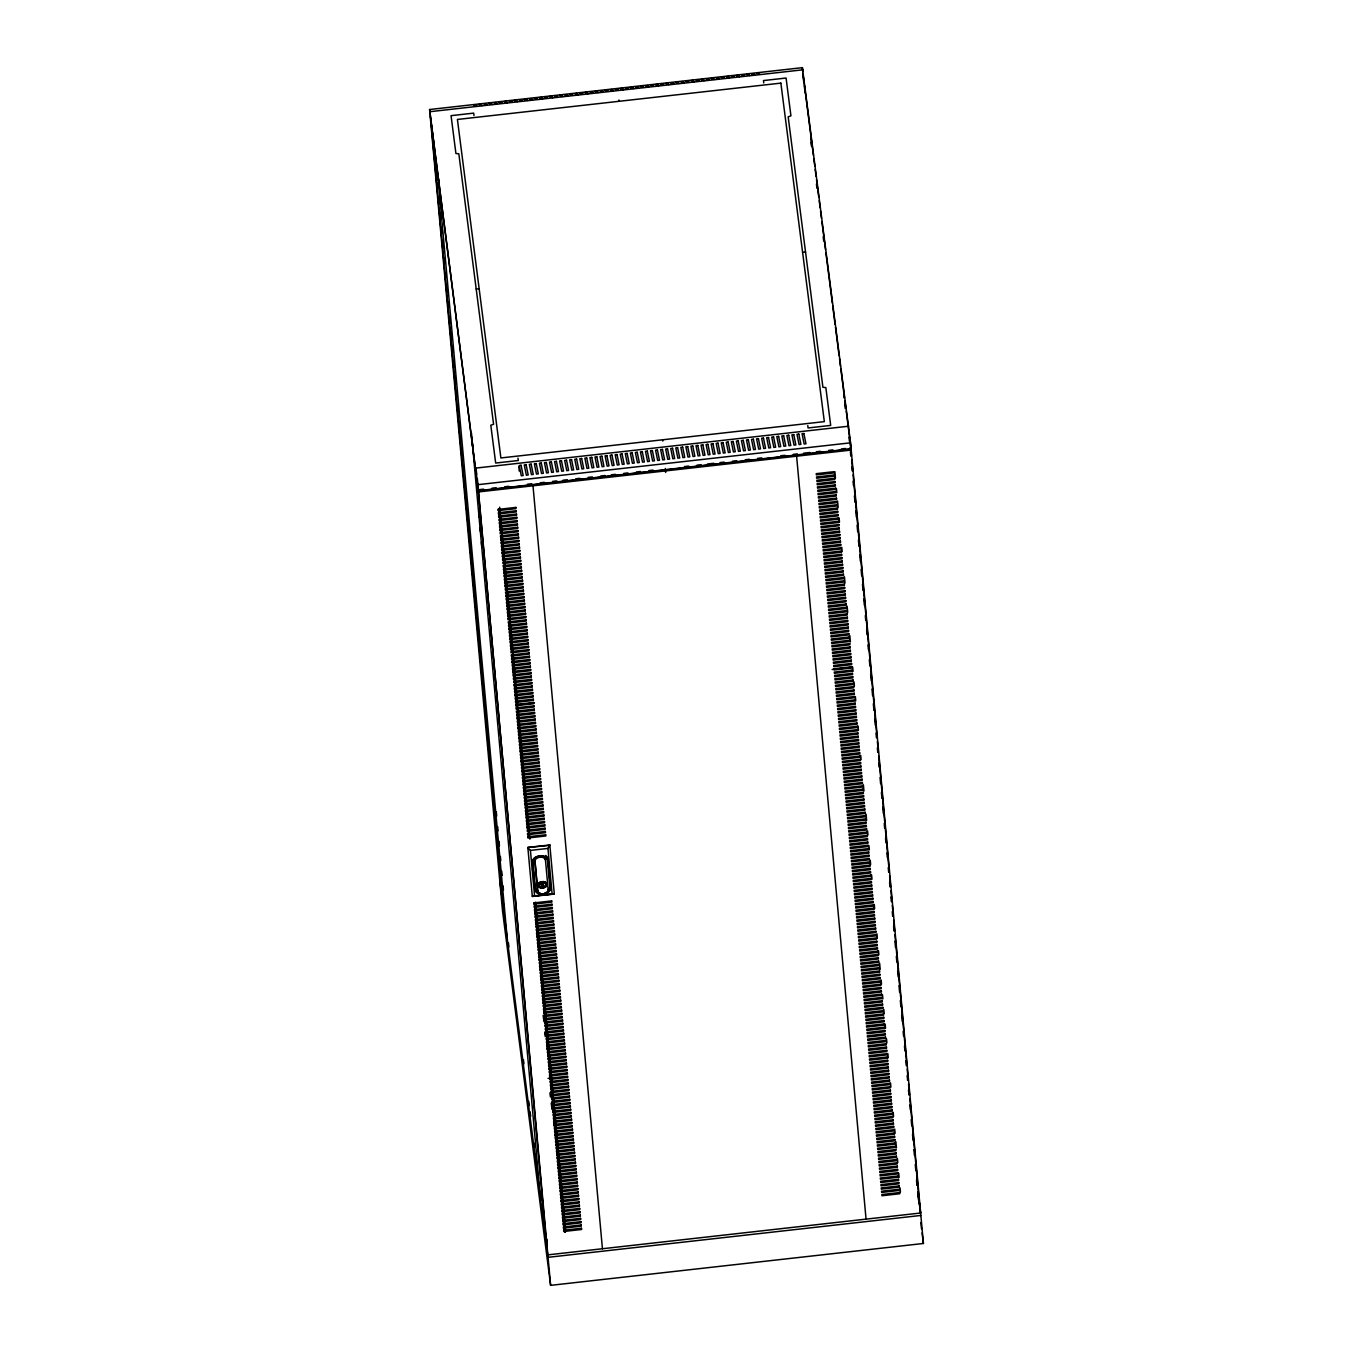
<?xml version="1.0" encoding="UTF-8"?>
<svg xmlns="http://www.w3.org/2000/svg" width="1353" height="1353" viewBox="0 0 1353 1353"><rect width="100%" height="100%" fill="white"/><g stroke="black" fill="none" stroke-linecap="round" stroke-linejoin="round"><path stroke-width="1.5" d="M552.125 894.198L554.256 893.673L532.27 896.143L552.125 894.198L547.965 848.416L549.825 844.982L527.839 847.452L532.321 896.498L554.307 894.029L549.825 844.982M429.577 109.525L802.38 67.65L850.547 442.82L851.088 448.824L478.302 490.699L429.577 109.525L478.404 491.934L547.847 1254.874L920.649 1212.998L851.206 450.059L846.251 411.109M430.136 111.673L802.921 69.798M476.205 289.035L479.148 288.713M802.6 252.368L805.542 252.047M471.47 433.129L540.287 1195.967M475.884 468.087L848.686 426.212M546.68 1239.06L546.713 1246.113L477.372 478.911M849.447 441.315L848.923 437.171M477.288 483.173L478.286 487.3M477.744 484.695L850.547 442.82M479.436 489.617L483.63 489.143M491.985 488.196L496.179 487.723M504.534 486.792L508.728 486.319M527.552 484.205L531.729 483.731M540.101 482.801L544.295 482.328M552.65 481.38L556.844 480.907M563.119 480.214L567.296 479.74M575.668 478.793L579.845 478.336M588.217 477.389L592.394 476.916M600.766 475.985L604.96 475.512M611.235 474.802L615.412 474.328M623.784 473.398L627.961 472.924M636.333 471.977L640.51 471.52M648.882 470.573L653.076 470.1M684.449 466.582L688.626 466.108M696.998 465.161L701.175 464.705M707.45 463.994L713.741 463.284M720.016 462.591L724.193 462.117M732.565 461.17L736.742 460.696M745.114 459.766L749.291 459.293M757.663 458.363L761.84 457.889M780.681 455.775L784.858 455.301M793.23 454.354L797.407 453.898M803.682 453.187L809.957 452.477M816.231 451.767L820.425 451.31M828.797 450.363L832.974 449.889M841.346 448.959L845.524 448.486M479.554 490.835L849.819 449.23L849.701 448.012M478.404 491.934L851.206 450.059M534.114 702.968L517.658 704.812L499.68 507.206M832.129 669.481L852.678 667.181L853.066 671.376M527.839 847.452L549.876 845.321M527.89 847.79L530.427 850.394L547.965 848.416M541.758 882.224L542.773 882.816L541.758 882.224L542.232 887.128L543.145 887.027L542.671 882.122M501.439 888.447L431.37 125.525L432.368 129.651M548.05 1078.392L567.651 1076.176L567.77 1077.377L549.893 1079.373L549.792 1078.172M920.869 1215.451L923.422 1243.475L550.62 1285.35L548.066 1257.326L920.869 1215.451L919.245 1202.868M528.465 831.317L527.552 823.165M499.9 519.095L500.322 524.254M505.667 584.124L505.413 582.399L505.481 583.633M508.322 606.702L507.899 601.561M527.67 823.47L528.533 831.469M562.239 1203.68L562.442 1205.083L562.324 1203.274M802.921 73.654L813.424 155.392M813.829 158.944L814.777 165.878M815.166 169.396L816.113 176.364M816.519 179.848L818.802 197.318M819.208 200.768L820.155 207.804M820.544 211.22L821.491 218.273M821.88 221.689L825.533 249.713M825.922 253.062L832.366 303.258M832.653 305.626L835.072 324.432M835.494 327.257L839.097 355.788M839.52 358.697L840.433 366.24M840.873 369.183L844.509 397.968M844.915 400.623L845.828 408.268M811.056 142.268L811.597 146.462M816.434 184.109L816.975 188.287M823.182 236.724L823.706 240.919M916.522 1180.881L917.097 1185.414L916.607 1179.089M917.909 1191.689L920.649 1212.998M917.909 1192.382L918.721 1198.673M920.733 1222.52L921.528 1228.795M922.07 1232.989L923.422 1243.475M763.769 82.956L763.464 80.571L786.076 78.034L790.93 115.851L788.173 116.815L822.912 387.279L825.837 387.601L830.691 425.417L808.079 427.954L807.775 425.586M618.981 100.021L619.15 101.289M662.598 439.793L662.767 441.061M473.973 115.512L473.668 113.128L451.056 115.665L455.91 153.481L458.836 153.802L493.574 424.284L490.801 425.231L495.672 463.047L518.284 460.51L517.962 458.126M547.677 857.345L550.57 888.245A7.814 5.108 -7.3 0 1 543.263 894.198A7.814 5.108 -7.3 0 1 535.044 889.986L534.773 887.906A7.814 5.108 -7.3 0 0 536.042 890.342M536.481 890.122A7.272 4.769 -7.3 0 1 535.298 887.856L535.568 889.919A7.272 4.769 -7.3 0 0 543.229 893.859A7.272 4.769 -7.3 0 0 550.028 888.295L547.153 857.447A7.34 4.803 -7.3 0 0 545.716 855.451M550.57 888.245L550.299 886.164A7.814 5.108 -7.3 0 1 548.354 890.02M550.028 888.295L549.775 886.232A7.272 4.769 -7.3 0 1 549.014 888.701M545.36 859.003L545.445 859.696A5.311 3.484 -7.3 0 0 539.932 857.227A5.311 3.484 -7.3 0 0 534.959 860.863L537.733 891.289A5.277 3.45 -7.3 0 0 543.28 894.147A5.277 3.45 -7.3 0 0 548.219 890.122L545.36 859.003A5.311 3.484 -7.3 0 0 539.847 856.55A5.311 3.484 -7.3 0 0 534.875 860.17L537.733 891.289M548.219 890.122L548.134 889.428A5.277 3.45 -7.3 0 1 547.576 891.221M543.145 887.027L542.232 887.128M513.142 669.532L514.461 679.899M515.003 684.06L517.404 702.731M476.019 468.459L476.831 474.802M543.145 1015.359L543.957 1021.633M545.293 1032.068L545.834 1036.246M546.9 1044.617L547.711 1050.875M549.047 1061.327L549.859 1067.585M544.684 1032.305L545.225 1036.499M549.893 1092.852L550.434 1096.979M551.229 1103.185L552.024 1109.375M553.614 1121.772L554.138 1125.899M555.204 1134.169L555.998 1140.359M558.349 1163.698L559.144 1169.888M501.692 890.494L503.57 905.14M508.407 942.787L508.931 946.965M523.408 1059.585L523.949 1063.762M528.769 1101.393L529.311 1105.57M530.122 1111.845L530.68 1116.377M534.147 1143.184L534.672 1147.361M535.517 1154.024L536.059 1158.202M540.896 1195.849L541.437 1200.026M546.46 1239.179L547.339 1246.045M548.066 1257.326L499.68 879.704L430.237 116.764M550.62 1285.35L502.437 910.18L499.9 882.156M500.475 525.505L500.881 528.313L500.711 526.114M507.747 600.309L507.358 597.485L507.51 599.7M506.276 590.754L505.582 584.614M527.958 822.37L527.602 819.901L527.755 821.846M526.165 810.058L526.503 812.527L526.266 809.568M554.984 1121.18L555.356 1123.886L555.085 1120.639M560.041 1179.173L559.719 1176.822L559.854 1178.666M564.573 1226.833L565.08 1232.363M563.423 1219.442L563.744 1221.674L563.609 1219.932M505.819 585.223L506.377 590.263M553.208 1107.194L553.698 1110.931L553.445 1107.819M528.076 823.47L528.6 828.645L527.856 822.878M526.131 808.434L525.539 803.716L526.029 808.959M553.309 1106.636L552.667 1101.697L552.734 1102.813M554.848 1119.98L554.29 1114.229L554.696 1118.728M560.159 1180.222L560.649 1185.211L560.294 1181.321M562.002 1201.768L561.546 1196.864L562.222 1202.31M563.406 1217.971L562.848 1213.709L563.305 1218.461M500.187 522.934L499.764 518.74M500.441 523.645L500.593 524.93M508.051 602.863L508.457 607.057M507.646 600.884L507.781 602.17M553.073 1105.993L552.819 1103.727M564.928 1229.894L565.148 1231.94M564.708 1229.302L564.421 1226.427M850.276 443.395L851.426 455.995M851.781 460.138L852.762 470.709M853.117 474.835L877.048 737.639M877.387 741.545L878.385 752.353M878.74 756.242L889.293 872.161M889.631 875.949L890.629 886.858M890.967 890.646L891.965 901.572M892.303 905.343L893.318 916.285M893.64 920.04L894.654 930.999M894.976 934.754L906.899 1065.521M907.203 1069.141L908.235 1080.235M908.54 1083.854L909.571 1094.949M909.876 1098.551L919.516 1204.238M850.394 451.817L850.8 456.062M851.73 466.514L852.136 470.776M853.066 481.211L853.472 485.49M854.419 495.908L855.011 502.301M855.756 510.605L856.348 517.015M857.092 525.302L857.684 531.729M858.428 540.016L859.02 546.443M859.764 554.713L860.356 561.157M861.1 569.41L861.709 575.871M862.47 584.276L863.045 590.584M863.806 598.99L864.381 605.298M865.311 615.615L865.717 620.012M866.647 630.312L867.053 634.726M867.983 645.009L868.389 649.44M869.319 659.706L869.894 666.014M870.655 674.42L871.231 680.711M871.992 689.117L872.6 695.679M873.328 703.814L873.937 710.393M874.664 718.511L875.29 725.09M876 733.208L876.423 737.706M877.353 747.921L877.776 752.42M878.689 762.618L879.112 767.134M880.059 777.637L880.6 783.607M881.412 792.351L881.936 798.321M882.748 807.064L883.323 813.373M884.219 823.52L884.659 828.087M885.555 838.217L885.995 842.801M886.908 852.914L887.331 857.514M888.245 867.611L888.667 872.228M889.581 882.308L890.003 886.942M890.917 897.022L891.356 901.639M892.253 911.719L892.692 916.353M893.589 926.416L894.029 931.067M894.925 941.113L895.5 947.421M896.329 956.3L896.836 962.118M897.665 971.014L898.172 976.815M899.001 985.711L899.576 992.02M900.337 1000.425L900.912 1006.733M901.673 1015.139L902.248 1021.447M903.144 1031.409L903.584 1036.161M904.48 1046.123L904.937 1050.875M905.817 1060.82L906.273 1065.589M907.153 1075.517L907.609 1080.303M908.506 1090.214L908.945 1095.017M909.842 1104.911L910.281 1109.731M911.178 1119.624L911.753 1125.916M912.514 1134.321L913.089 1140.613M913.918 1149.661L914.425 1155.327M915.254 1164.375L915.829 1170.683M917.943 1193.803L918.518 1200.094M843.646 391.321L844.289 398.086M844.864 404.378L845.236 408.589M811.039 138.463L811.732 146.395M804.359 85.746L805.001 92.731M802.38 67.65L802.752 71.658M803.039 74.889L803.614 81.18M834.886 471.673L835.461 477.981M836.425 488.484L836.814 492.695M837.575 501.1L838.15 507.409M839.097 517.911L839.486 522.123M841.786 547.339L842.158 551.55M844.458 576.784L845.033 583.092M847.13 606.212L847.705 612.52M849.819 635.639L850.394 641.948M854.031 681.878L854.403 686.072M855.367 696.575L855.739 700.769M858.039 725.969L858.411 730.163M860.711 755.363L861.1 759.557M863.383 784.757L863.958 791.048M866.055 814.151L866.63 820.442M867.594 830.945L867.966 835.139M868.93 845.642L869.303 849.836M870.267 860.339L870.655 864.533M871.603 875.036L871.992 879.23M874.275 904.43L874.664 908.624M876.947 933.824L877.336 938.018M878.486 950.618L878.858 954.812M879.636 963.218L880.194 969.509M881.158 980.012L881.53 984.206M882.494 994.709L882.883 998.903M883.83 1009.406L884.219 1013.6M885.166 1024.103L885.555 1028.297M886.503 1038.8L886.891 1042.994M887.839 1053.497L888.228 1057.691M890.511 1082.89L890.9 1087.085M893.2 1112.284L893.572 1116.479M894.722 1129.079L895.111 1133.273M895.872 1141.678L896.447 1147.97M897.394 1158.472L897.783 1162.667M898.73 1173.169L899.119 1177.364M900.066 1187.866L900.455 1192.061M796.613 456.181L866.055 1219.138M665.287 468.476L665.659 472.468M532.997 485.795L602.44 1248.751M518.842 466.819L519.231 471.03M535.568 889.919L532.947 861.151A7.34 4.803 -7.3 0 1 539.796 856.128A7.34 4.803 -7.3 0 1 547.424 859.527M535.044 889.986L532.422 861.168A7.864 5.141 -7.3 0 1 539.762 855.772A7.864 5.141 -7.3 0 1 547.948 859.426M517.861 706.909L529.886 839.181M532.575 868.575L532.947 872.77M535.619 902.163L565.622 1231.805M530.427 850.394L534.587 896.176M498.496 508.762L499.257 517.117M499.646 521.294L500.593 531.729M500.982 535.906L503.248 560.954M503.637 565.131L505.921 590.196M506.293 594.356L508.576 619.42M508.948 623.598L511.417 650.742M511.806 654.903L514.089 680.018M514.478 684.212L516.761 709.412M517.15 713.606L527.653 829.068M528.042 833.279L528.414 837.473M534.334 902.552L552.295 1099.888M552.684 1104.099L564.15 1230.046M472.045 439.421L472.687 446.186M478.742 512.922L479.114 517.117M480.078 527.619L480.45 531.83M481.414 542.316L481.803 546.527M439.048 182.367L437.797 175.67L507.223 938.441M496.314 811.901L496.703 816.096M497.65 826.598L498.039 830.81M498.986 841.312L499.443 845.98M500.39 856.466L500.779 860.677M501.726 871.18L502.115 875.374M503.062 885.877L503.451 890.071M432.757 133.862L433.704 144.365M434.465 152.771L435.04 159.079M435.818 167.484L436.376 173.793M437.222 182.841L437.729 188.507M438.558 197.538L439.133 203.846M439.894 212.235L440.469 218.543M441.23 226.932L441.805 233.24M442.702 243.151L443.141 247.937M444.038 257.865L444.477 262.634M445.374 272.579L445.814 277.348M446.71 287.293L447.166 292.045M448.046 302.007L448.503 306.742M449.399 316.72L449.957 323.029M450.735 331.434L451.31 337.743M452.071 346.148L452.646 352.44M453.458 361.336L453.982 367.153M454.811 376.049L455.369 382.341M456.147 390.746L456.722 397.038M457.618 407.101L458.058 411.735M458.955 421.798L459.394 426.449M460.291 436.512L460.73 441.146M461.627 451.226L462.066 455.843M462.98 465.939L463.402 470.54M464.316 480.653L464.739 485.237M465.652 495.367L466.075 499.95M466.988 510.081L467.411 514.647M468.324 524.795L468.899 531.103M469.66 539.509L470.235 545.817M471.047 554.544L471.571 560.531M472.383 569.241L472.958 575.549M473.871 585.748L474.294 590.246M475.207 600.461L475.63 604.943M476.56 615.175L476.966 619.64M477.897 629.889L478.319 634.337M479.233 644.586L479.655 649.051M480.383 657.203L480.991 663.748M481.753 672.153L482.328 678.445M483.241 688.728L483.664 693.142M484.594 703.442L485 707.839M485.93 718.155L486.505 724.464M487.266 732.869L487.841 739.178M488.602 747.583L489.211 754.044M489.938 762.297L490.547 768.741M491.274 777.011L491.883 783.455M492.627 791.725L493.219 798.152M493.963 806.439L494.555 812.849M495.299 821.153L495.891 827.546M496.636 835.85L497.227 842.242M498.175 852.678L498.564 856.956M499.511 867.391L499.9 871.653M500.847 882.088L501.253 886.35M546.815 892.033A5.277 3.45 -7.3 0 1 544.549 893.183M540.54 893.284A5.277 3.45 -7.3 0 1 537.648 890.595M541.031 884.169C543.365 887.619 544.735 881.057 541.031 884.169M475.681 104.874L473.854 105.094L476.966 106.126L475.681 104.874M480.738 104.316L478.894 104.519L482.006 105.551L480.738 104.316M485.795 103.741L483.951 103.944L487.063 104.976L485.795 103.741M490.835 103.183L489.008 103.386L492.103 104.418L490.835 103.183M495.891 102.608L494.048 102.811L497.16 103.843L495.891 102.608M500.931 102.05L499.105 102.253L502.217 103.285L500.931 102.05M505.988 101.475L504.145 101.678L507.257 102.71L505.988 101.475M511.045 100.917L509.202 101.12L512.313 102.151L511.045 100.917M516.085 100.342L514.258 100.545L517.353 101.576L516.085 100.342M521.142 99.767L519.298 99.987L522.41 101.018L521.142 99.767M526.182 99.209L524.355 99.412L527.467 100.443L526.182 99.209M531.239 98.634L529.395 98.854L532.507 99.885L531.239 98.634M536.295 98.076L534.452 98.279L537.564 99.31L536.295 98.076M541.335 97.501L539.509 97.704L542.621 98.735L541.335 97.501M546.392 96.942L544.549 97.145L547.661 98.177L546.392 96.942M551.432 96.367L549.606 96.57L552.717 97.602L551.432 96.367M556.489 95.809L554.645 96.012L557.757 97.044L556.489 95.809M561.546 95.234L559.702 95.437L562.814 96.469L561.546 95.234M566.586 94.676L564.759 94.879L567.871 95.911L566.586 94.676M571.642 94.101L569.799 94.304L572.911 95.336L571.642 94.101M576.682 93.526L574.856 93.746L577.968 94.778L576.682 93.526M581.739 92.968L579.913 93.171L583.008 94.203L581.739 92.968M586.796 92.393L584.953 92.613L588.065 93.645L586.796 92.393M591.836 91.835L590.009 92.038L593.121 93.069L591.836 91.835M596.893 91.26L595.049 91.463L598.161 92.494L596.893 91.26M601.95 90.702L600.106 90.905L603.218 91.936L601.95 90.702M606.99 90.127L605.163 90.33L608.258 91.361L606.99 90.127M612.046 89.569L610.203 89.772L613.315 90.803L612.046 89.569M617.086 88.994L615.26 89.197L618.372 90.228L617.086 88.994M622.143 88.435L620.3 88.638L623.412 89.67L622.143 88.435M627.2 87.86L625.357 88.063L628.469 89.095L627.2 87.86M632.24 87.285L630.413 87.505L633.508 88.537L632.24 87.285M637.297 86.727L635.453 86.93L638.565 87.962L637.297 86.727M642.337 86.152L640.51 86.372L643.622 87.404L642.337 86.152M647.394 85.594L645.55 85.797L648.662 86.829L647.394 85.594M652.45 85.019L650.607 85.222L653.719 86.254L652.45 85.019M657.49 84.461L655.664 84.664L658.776 85.696L657.49 84.461M662.547 83.886L660.704 84.089L663.816 85.121L662.547 83.886M667.587 83.328L665.761 83.531L668.872 84.562L667.587 83.328M672.644 82.753L670.8 82.956L673.912 83.987L672.644 82.753M677.701 82.195L675.857 82.398L678.969 83.429L677.701 82.195M682.741 81.62L680.914 81.823L684.026 82.854L682.741 81.62M687.798 81.045L685.954 81.265L689.066 82.296L687.798 81.045M692.854 80.487L691.011 80.69L694.123 81.721L692.854 80.487M697.894 79.912L696.068 80.131L699.163 81.163L697.894 79.912M702.951 79.353L701.108 79.556L704.22 80.588L702.951 79.353M707.991 78.778L706.165 78.981L709.276 80.013L707.991 78.778M713.048 78.22L711.204 78.423L714.316 79.455L713.048 78.22M718.105 77.645L716.261 77.848L719.373 78.88L718.105 77.645M723.145 77.087L721.318 77.29L724.413 78.322L723.145 77.087M728.202 76.512L726.358 76.715L729.47 77.747L728.202 76.512M733.241 75.954L731.415 76.157L734.527 77.189L733.241 75.954M738.298 75.379L736.455 75.582L739.567 76.614L738.298 75.379M743.355 74.804L741.512 75.024L744.624 76.056L743.355 74.804M748.395 74.246L746.568 74.449L749.68 75.48L748.395 74.246M753.452 73.671L751.608 73.891L754.72 74.922L753.452 73.671M758.492 73.113L756.665 73.316L759.777 74.347L758.492 73.113M780.867 83.125L457.415 119.453L500.881 457.957L824.332 421.629L780.867 83.125M521.057 465.28L519.214 465.5L521.311 475.766L523.154 475.563L521.057 465.28M526.114 464.722L524.271 464.925L526.368 475.207L528.211 475.004L526.114 464.722M531.154 464.147L529.327 464.367L531.425 474.632L533.251 474.429L531.154 464.147M536.211 463.589L534.367 463.791L536.464 474.074L538.308 473.854L536.211 463.589M541.251 463.014L539.424 463.216L541.521 473.499L543.348 473.296L541.251 463.014M546.308 462.455L544.464 462.658L546.561 472.941L548.405 472.721L546.308 462.455M551.364 461.88L549.521 462.083L551.618 472.366L553.462 472.163L551.364 461.88M556.404 461.322L554.578 461.525L556.675 471.791L558.501 471.588L556.404 461.322M561.461 460.747L559.618 460.95L561.715 471.233L563.558 471.03L561.461 460.747M566.518 460.189L564.675 460.392L566.772 470.658L568.598 470.455L566.518 460.189M571.558 459.614L569.731 459.817L571.812 470.1L573.655 469.897L571.558 459.614M576.615 459.039L574.771 459.259L576.868 469.525L578.712 469.322L576.615 459.039M581.655 458.481L579.828 458.684L581.925 468.967L583.752 468.764L581.655 458.481M586.712 457.906L584.868 458.126L586.965 468.392L588.809 468.189L586.712 457.906M591.768 457.348L589.925 457.551L592.022 467.834L593.849 467.614L591.768 457.348M596.808 456.773L594.982 456.976L597.079 467.259L598.905 467.056L596.808 456.773M601.865 456.215L600.022 456.418L602.119 466.7L603.962 466.481L601.865 456.215M606.905 455.64L605.079 455.843L607.176 466.125L609.002 465.922L606.905 455.64M611.962 455.082L610.118 455.284L612.216 465.55L614.059 465.347L611.962 455.082M617.019 454.507L615.175 454.709L617.272 464.992L619.116 464.789L617.019 454.507M622.059 453.948L620.232 454.151L622.329 464.417L624.156 464.214L622.059 453.948M627.115 453.373L625.272 453.576L627.369 463.859L629.213 463.656L627.115 453.373M632.155 452.798L630.329 453.018L632.426 463.284L634.253 463.081L632.155 452.798M637.212 452.24L635.369 452.443L637.466 462.726L639.309 462.523L637.212 452.24M642.269 451.665L640.426 451.885L642.523 462.151L644.366 461.948L642.269 451.665M647.309 451.107L645.482 451.31L647.58 461.593L649.406 461.373L647.309 451.107M652.366 450.532L650.522 450.735L652.62 461.018L654.463 460.815L652.366 450.532M657.406 449.974L655.579 450.177L657.676 460.46L659.503 460.24L657.406 449.974M662.463 449.399L660.636 449.602L662.716 459.885L664.56 459.682L662.463 449.399M667.519 448.841L665.676 449.044L667.773 459.31L669.617 459.107L667.519 448.841M672.559 448.266L670.733 448.469L672.83 458.752L674.657 458.549L672.559 448.266M677.616 447.708L675.773 447.911L677.87 458.177L679.713 457.974L677.616 447.708M682.673 447.133L680.83 447.336L682.927 457.618L684.753 457.415L682.673 447.133M687.713 446.558L685.886 446.778L687.967 457.043L689.81 456.84L687.713 446.558M692.77 446L690.926 446.202L693.024 456.485L694.867 456.282L692.77 446M697.81 445.425L695.983 445.644L698.08 455.91L699.907 455.707L697.81 445.425M702.867 444.866L701.023 445.069L703.12 455.352L704.964 455.132L702.867 444.866M707.923 444.291L706.08 444.494L708.177 454.777L710.021 454.574L707.923 444.291M712.963 443.733L711.137 443.936L713.234 454.219L715.06 453.999L712.963 443.733M718.02 443.158L716.177 443.361L718.274 453.644L720.117 453.441L718.02 443.158M723.06 442.6L721.234 442.803L723.331 453.069L725.157 452.866L723.06 442.6M728.117 442.025L726.273 442.228L728.371 452.511L730.214 452.308L728.117 442.025M733.174 441.467L731.33 441.67L733.427 451.936L735.271 451.733L733.174 441.467M738.214 440.892L736.387 441.095L738.484 451.378L740.311 451.175L738.214 440.892M743.271 440.317L741.427 440.537L743.524 450.803L745.368 450.6L743.271 440.317M748.31 439.759L746.484 439.962L748.581 450.245L750.408 450.042L748.31 439.759M753.367 439.184L751.524 439.404L753.621 449.67L755.464 449.467L753.367 439.184M758.424 438.626L756.581 438.829L758.678 449.111L760.521 448.892L758.424 438.626M763.464 438.051L761.638 438.254L763.735 448.536L765.561 448.333L763.464 438.051M768.521 437.493L766.677 437.695L768.775 447.978L770.618 447.758L768.521 437.493M773.578 436.918L771.734 437.12L773.831 447.403L775.658 447.2L773.578 436.918M778.618 436.359L776.791 436.562L778.871 446.828L780.715 446.625L778.618 436.359M783.675 435.784L781.831 435.987L783.928 446.27L785.772 446.067L783.675 435.784M788.714 435.226L786.888 435.429L788.985 445.695L790.812 445.492L788.714 435.226M793.771 434.651L791.928 434.854L794.025 445.137L795.868 444.934L793.771 434.651M798.828 434.076L796.985 434.296L799.082 444.562L800.908 444.359L798.828 434.076M803.868 433.518L802.041 433.721L804.139 444.004L805.965 443.801L803.868 433.518M515.899 507.409L498.022 509.421L498.141 510.622L516 508.627L515.899 507.409M834.108 471.673L816.231 473.668L816.349 474.886L834.209 472.874L834.108 471.673M516.186 510.724L498.327 512.736L498.445 513.937L516.305 511.924L516.186 510.724M834.412 474.971L816.535 476.983L816.654 478.184L834.513 476.171L834.412 474.971M516.491 514.022L498.631 516.034L498.733 517.235L516.609 515.239L516.491 514.022M834.7 478.286L816.84 480.281L816.958 481.499L834.818 479.486L834.7 478.286M516.795 517.336L498.936 519.349L499.037 520.55L516.897 518.537L516.795 517.336M835.004 481.583L817.144 483.596L817.246 484.797L835.122 482.784L835.004 481.583M517.1 520.634L499.24 522.647L499.342 523.848L517.201 521.852L517.1 520.634M835.308 484.898L817.449 486.911L817.55 488.112L835.41 486.099L835.308 484.898M517.404 523.949L499.528 525.962L499.646 527.163L517.506 525.15L517.404 523.949M835.613 488.196L817.736 490.209L817.855 491.41L835.714 489.397L835.613 488.196M517.692 527.264L499.832 529.26L499.95 530.461L517.81 528.465L517.692 527.264M835.917 491.511L818.041 493.524L818.159 494.724L836.019 492.712L835.917 491.511M517.996 530.562L500.136 532.575L500.238 533.775L518.114 531.763L517.996 530.562M836.205 494.809L818.345 496.822L818.447 498.022L836.323 496.027L836.205 494.809M518.3 533.877L500.441 535.873L500.542 537.073L518.402 535.078L518.3 533.877M836.509 498.124L818.65 500.136L818.751 501.337L836.628 499.325L836.509 498.124M518.605 537.175L500.728 539.187L500.847 540.388L518.706 538.376L518.605 537.175M836.814 501.422L818.954 503.434L819.055 504.635L836.915 502.639L836.814 501.422M518.909 540.49L501.033 542.485L501.151 543.686L519.011 541.69L518.909 540.49M837.118 504.737L819.241 506.749L819.36 507.95L837.219 505.937L837.118 504.737M519.197 543.788L501.337 545.8L501.456 547.001L519.315 544.988L519.197 543.788M837.406 508.051L819.546 510.047L819.664 511.248L837.524 509.252L837.406 508.051M519.501 547.102L501.642 549.098L501.743 550.299L519.62 548.303L519.501 547.102M837.71 511.349L819.85 513.362L819.952 514.563L837.828 512.55L837.71 511.349M519.806 550.4L501.946 552.413L502.048 553.614L519.907 551.601L519.806 550.4M838.014 514.664L820.155 516.66L820.256 517.861L838.133 515.865L838.014 514.664M520.11 553.715L502.234 555.711L502.352 556.912L520.212 554.916L520.11 553.715M838.319 517.962L820.459 519.975L820.561 521.176L838.42 519.163L838.319 517.962M520.415 557.013L502.538 559.026L502.656 560.227L520.516 558.214L520.415 557.013M838.623 521.277L820.747 523.273L820.865 524.474L838.725 522.478L838.623 521.277M520.702 560.328L502.842 562.324L502.961 563.524L520.82 561.529L520.702 560.328M838.911 524.575L821.051 526.588L821.17 527.788L839.029 525.776L838.911 524.575M521.006 563.626L503.147 565.639L503.248 566.839L521.125 564.827L521.006 563.626M839.215 527.89L821.356 529.886L821.457 531.086L839.334 529.091L839.215 527.89M521.311 566.941L503.451 568.936L503.553 570.137L521.412 568.142L521.311 566.941M839.52 531.188L821.66 533.2L821.761 534.401L839.638 532.389L839.52 531.188M521.615 570.239L503.739 572.251L503.857 573.452L521.717 571.44L521.615 570.239M839.824 534.503L821.964 536.498L822.066 537.699L839.925 535.703L839.824 534.503M521.92 573.554L504.043 575.549L504.162 576.767L522.021 574.754L521.92 573.554M840.128 537.801L822.252 539.813L822.37 541.014L840.23 539.001L840.128 537.801M522.207 576.852L504.348 578.864L504.449 580.065L522.326 578.052L522.207 576.852M840.416 541.115L822.556 543.111L822.675 544.312L840.534 542.316L840.416 541.115M522.512 580.166L504.652 582.162L504.754 583.38L522.63 581.367L522.512 580.166M840.72 544.413L822.861 546.426L822.962 547.627L840.839 545.614L840.72 544.413M522.816 583.464L504.957 585.477L505.058 586.678L522.918 584.665L522.816 583.464M841.025 547.728L823.165 549.724L823.267 550.925L841.126 548.929L841.025 547.728M523.121 586.779L505.244 588.792L505.362 589.993L523.222 587.98L523.121 586.779M841.329 551.026L823.47 553.039L823.571 554.24L841.431 552.227L841.329 551.026M523.408 590.077L505.548 592.09L505.667 593.29L523.526 591.278L523.408 590.077M841.634 554.341L823.757 556.337L823.876 557.554L841.735 555.542L841.634 554.341M523.712 593.392L505.853 595.405L505.954 596.605L523.831 594.593L523.712 593.392M841.921 557.639L824.062 559.652L824.18 560.852L842.04 558.84L841.921 557.639M524.017 596.69L506.157 598.702L506.259 599.903L524.135 597.908L524.017 596.69M842.226 560.954L824.366 562.949L824.467 564.167L842.344 562.155L842.226 560.954M524.321 600.005L506.462 602.017L506.563 603.218L524.423 601.206L524.321 600.005M842.53 564.252L824.67 566.264L824.772 567.465L842.631 565.453L842.53 564.252M524.626 603.303L506.749 605.315L506.868 606.516L524.727 604.52L524.626 603.303M842.834 567.567L824.958 569.562L825.076 570.78L842.936 568.767L842.834 567.567M524.913 606.618L507.054 608.63L507.172 609.831L525.032 607.818L524.913 606.618M843.139 570.865L825.262 572.877L825.381 574.078L843.24 572.065L843.139 570.865M525.218 609.915L507.358 611.928L507.46 613.129L525.336 611.133L525.218 609.915M843.426 574.179L825.567 576.192L825.685 577.393L843.545 575.38L843.426 574.179M525.522 613.23L507.663 615.243L507.764 616.444L525.64 614.431L525.522 613.23M843.731 577.477L825.871 579.49L825.973 580.691L843.849 578.678L843.731 577.477M525.827 616.545L507.967 618.541L508.068 619.742L525.928 617.746L525.827 616.545M844.035 580.792L826.176 582.805L826.277 584.006L844.137 581.993L844.035 580.792M526.131 619.843L508.254 621.856L508.373 623.056L526.232 621.044L526.131 619.843M844.34 584.09L826.463 586.103L826.582 587.303L844.441 585.308L844.34 584.09M526.418 623.158L508.559 625.154L508.677 626.354L526.537 624.359L526.418 623.158M844.644 587.405L826.768 589.418L826.886 590.618L844.746 588.606L844.644 587.405M526.723 626.456L508.863 628.469L508.965 629.669L526.841 627.657L526.723 626.456M844.932 590.703L827.072 592.715L827.173 593.916L845.05 591.921L844.932 590.703M527.027 629.771L509.168 631.766L509.269 632.967L527.129 630.972L527.027 629.771M845.236 594.018L827.376 596.03L827.478 597.231L845.354 595.219L845.236 594.018M527.332 633.069L509.472 635.081L509.574 636.282L527.433 634.269L527.332 633.069M845.54 597.316L827.681 599.328L827.782 600.529L845.642 598.533L845.54 597.316M527.636 636.384L509.76 638.379L509.878 639.58L527.738 637.584L527.636 636.384M845.845 600.631L827.968 602.643L828.087 603.844L845.946 601.831L845.845 600.631M527.924 639.681L510.064 641.694L510.182 642.895L528.042 640.882L527.924 639.681M846.132 603.945L828.273 605.941L828.391 607.142L846.251 605.146L846.132 603.945M528.228 642.996L510.369 644.992L510.47 646.193L528.346 644.197L528.228 642.996M846.437 607.243L828.577 609.256L828.679 610.457L846.555 608.444L846.437 607.243M528.533 646.294L510.673 648.307L510.774 649.508L528.634 647.495L528.533 646.294M846.741 610.558L828.882 612.554L828.983 613.755L846.86 611.759L846.741 610.558M528.837 649.609L510.96 651.605L511.079 652.806L528.938 650.81L528.837 649.609M847.046 613.856L829.186 615.869L829.288 617.069L847.147 615.057L847.046 613.856M529.141 652.907L511.265 654.92L511.383 656.12L529.243 654.108L529.141 652.907M847.35 617.171L829.474 619.167L829.592 620.367L847.452 618.372L847.35 617.171M529.429 656.222L511.569 658.218L511.688 659.418L529.547 657.423L529.429 656.222M847.638 620.469L829.778 622.481L829.896 623.682L847.756 621.67L847.638 620.469M529.733 659.52L511.874 661.532L511.975 662.733L529.852 660.721L529.733 659.52M847.942 623.784L830.082 625.779L830.184 626.98L848.06 624.985L847.942 623.784M530.038 662.835L512.178 664.83L512.28 666.048L530.139 664.035L530.038 662.835M848.246 627.082L830.387 629.094L830.488 630.295L848.365 628.282L848.246 627.082M530.342 666.133L512.466 668.145L512.584 669.346L530.444 667.333L530.342 666.133M848.551 630.397L830.691 632.392L830.793 633.593L848.652 631.597L848.551 630.397M530.647 669.447L512.77 671.443L512.888 672.661L530.748 670.648L530.647 669.447M848.855 633.694L830.979 635.707L831.097 636.908L848.957 634.895L848.855 633.694M530.934 672.745L513.075 674.758L513.176 675.959L531.053 673.946L530.934 672.745M849.143 637.009L831.283 639.005L831.402 640.206L849.261 638.21L849.143 637.009M531.239 676.06L513.379 678.073L513.48 679.274L531.357 677.261L531.239 676.06M849.447 640.307L831.588 642.32L831.689 643.521L849.566 641.508L849.447 640.307M531.543 679.358L513.683 681.371L513.785 682.572L531.644 680.559L531.543 679.358M849.752 643.622L831.892 645.618L831.994 646.835L849.853 644.823L849.752 643.622M531.847 682.673L513.971 684.686L514.089 685.886L531.949 683.874L531.847 682.673M850.056 646.92L832.196 648.933L832.298 650.133L850.158 648.121L850.056 646.92M532.135 685.971L514.275 687.984L514.394 689.184L532.253 687.189L532.135 685.971M850.361 650.235L832.484 652.231L832.602 653.448L850.462 651.436L850.361 650.235M532.439 689.286L514.58 691.298L514.681 692.499L532.558 690.487L532.439 689.286M850.648 653.533L832.788 655.545L832.907 656.746L850.766 654.734L850.648 653.533M532.744 692.584L514.884 694.596L514.986 695.797L532.862 693.801L532.744 692.584M850.952 656.848L833.093 658.843L833.194 660.061L851.071 658.048L850.952 656.848M533.048 695.899L515.189 697.911L515.29 699.112L533.15 697.099L533.048 695.899M851.257 660.146L833.397 662.158L833.499 663.359L851.358 661.346L851.257 660.146M533.353 699.197L515.476 701.209L515.594 702.41L533.454 700.414L533.353 699.197M851.561 663.46L833.685 665.473L833.803 666.674L851.663 664.661L851.561 663.46M533.64 702.511L515.781 704.524L515.899 705.725L533.759 703.712L533.64 702.511M851.866 666.758L833.989 668.771L834.108 669.972L851.967 667.959L851.866 666.758M533.945 705.826L516.085 707.822L516.186 709.023L534.063 707.027L533.945 705.826M852.153 670.073L834.294 672.086L834.412 673.287L852.272 671.274L852.153 670.073M534.249 709.124L516.389 711.137L516.491 712.338L534.367 710.325L534.249 709.124M852.458 673.371L834.598 675.384L834.7 676.585L852.576 674.589L852.458 673.371M534.553 712.439L516.694 714.435L516.795 715.636L534.655 713.64L534.553 712.439M852.762 676.686L834.902 678.699L835.004 679.899L852.864 677.887L852.762 676.686M534.858 715.737L516.981 717.75L517.1 718.95L534.959 716.938L534.858 715.737M853.066 679.984L835.19 681.997L835.308 683.197L853.168 681.202L853.066 679.984M535.145 719.052L517.286 721.048L517.404 722.248L535.264 720.253L535.145 719.052M853.371 683.299L835.494 685.311L835.613 686.512L853.472 684.5L853.371 683.299M535.45 722.35L517.59 724.362L517.692 725.563L535.568 723.551L535.45 722.35M853.658 686.597L835.799 688.609L835.917 689.81L853.777 687.814L853.658 686.597M535.754 725.665L517.895 727.66L517.996 728.861L535.856 726.865L535.754 725.665M853.963 689.912L836.103 691.924L836.205 693.125L854.081 691.112L853.963 689.912M536.059 728.963L518.199 730.975L518.3 732.176L536.16 730.163L536.059 728.963M854.267 693.226L836.408 695.222L836.509 696.423L854.369 694.427L854.267 693.226M536.363 732.277L518.487 734.273L518.605 735.474L536.464 733.478L536.363 732.277M854.572 696.524L836.695 698.537L836.814 699.738L854.673 697.725L854.572 696.524M536.651 735.575L518.791 737.588L518.909 738.789L536.769 736.776L536.651 735.575M854.876 699.839L837 701.835L837.118 703.036L854.978 701.04L854.876 699.839M536.955 738.89L519.095 740.886L519.197 742.087L537.073 740.091L536.955 738.89M855.164 703.137L837.304 705.15L837.406 706.351L855.282 704.338L855.164 703.137M537.259 742.188L519.4 744.201L519.501 745.402L537.361 743.389L537.259 742.188M855.468 706.452L837.608 708.448L837.71 709.649L855.586 707.653L855.468 706.452M537.564 745.503L519.687 747.499L519.806 748.699L537.665 746.704L537.564 745.503M855.772 709.75L837.913 711.763L838.014 712.963L855.874 710.951L855.772 709.75M537.868 748.801L519.992 750.814L520.11 752.014L537.97 750.002L537.868 748.801M856.077 713.065L838.2 715.06L838.319 716.261L856.178 714.266L856.077 713.065M538.156 752.116L520.296 754.111L520.415 755.329L538.274 753.317L538.156 752.116M856.364 716.363L838.505 718.375L838.623 719.576L856.483 717.564L856.364 716.363M538.46 755.414L520.601 757.426L520.702 758.627L538.579 756.615L538.46 755.414M856.669 719.678L838.809 721.673L838.911 722.874L856.787 720.878L856.669 719.678M538.765 758.729L520.905 760.724L521.006 761.942L538.866 759.929L538.765 758.729M856.973 722.976L839.114 724.988L839.215 726.189L857.092 724.176L856.973 722.976M539.069 762.027L521.193 764.039L521.311 765.24L539.17 763.227L539.069 762.027M857.278 726.29L839.418 728.286L839.52 729.487L857.379 727.491L857.278 726.29M539.373 765.341L521.497 767.354L521.615 768.555L539.475 766.542L539.373 765.341M857.582 729.588L839.706 731.601L839.824 732.802L857.684 730.789L857.582 729.588M539.661 768.639L521.801 770.652L521.92 771.853L539.779 769.84L539.661 768.639M857.87 732.903L840.01 734.899L840.128 736.117L857.988 734.104L857.87 732.903M539.965 771.954L522.106 773.967L522.207 775.168L540.084 773.155L539.965 771.954M858.174 736.201L840.314 738.214L840.416 739.414L858.292 737.402L858.174 736.201M540.27 775.252L522.41 777.265L522.512 778.465L540.371 776.453L540.27 775.252M858.479 739.516L840.619 741.512L840.72 742.729L858.597 740.717L858.479 739.516M540.574 778.567L522.698 780.58L522.816 781.78L540.676 779.768L540.574 778.567M858.783 742.814L840.923 744.826L841.025 746.027L858.884 744.015L858.783 742.814M540.879 781.865L523.002 783.877L523.121 785.078L540.98 783.083L540.879 781.865M859.087 746.129L841.211 748.124L841.329 749.342L859.189 747.33L859.087 746.129M541.166 785.18L523.307 787.192L523.408 788.393L541.285 786.381L541.166 785.18M859.375 749.427L841.515 751.439L841.634 752.64L859.493 750.627L859.375 749.427M541.471 788.478L523.611 790.49L523.712 791.691L541.589 789.695L541.471 788.478M859.679 752.742L841.82 754.754L841.921 755.955L859.798 753.942L859.679 752.742M541.775 791.793L523.915 793.805L524.017 795.006L541.876 792.993L541.775 791.793M859.984 756.039L842.124 758.052L842.226 759.253L860.085 757.24L859.984 756.039M542.079 795.107L524.203 797.103L524.321 798.304L542.181 796.308L542.079 795.107M860.288 759.354L842.412 761.367L842.53 762.568L860.39 760.555L860.288 759.354M542.367 798.405L524.507 800.418L524.626 801.619L542.485 799.606L542.367 798.405M860.593 762.652L842.716 764.665L842.834 765.866L860.694 763.87L860.593 762.652M542.671 801.72L524.812 803.716L524.913 804.917L542.79 802.921L542.671 801.72M860.88 765.967L843.02 767.98L843.139 769.18L860.998 767.168L860.88 765.967M542.976 805.018L525.116 807.031L525.218 808.231L543.094 806.219L542.976 805.018M861.184 769.265L843.325 771.278L843.426 772.478L861.303 770.483L861.184 769.265M543.28 808.333L525.421 810.329L525.522 811.529L543.382 809.534L543.28 808.333M861.489 772.58L843.629 774.592L843.731 775.793L861.59 773.781L861.489 772.58M543.585 811.631L525.708 813.643L525.827 814.844L543.686 812.832L543.585 811.631M861.793 775.878L843.917 777.89L844.035 779.091L861.895 777.096L861.793 775.878M543.872 814.946L526.013 816.941L526.131 818.142L543.991 816.147L543.872 814.946M862.098 779.193L844.221 781.205L844.34 782.406L862.199 780.393L862.098 779.193M544.177 818.244L526.317 820.256L526.418 821.457L544.295 819.444L544.177 818.244M862.385 782.508L844.526 784.503L844.644 785.704L862.504 783.708L862.385 782.508M544.481 821.559L526.621 823.554L526.723 824.755L544.599 822.759L544.481 821.559M862.69 785.805L844.83 787.818L844.932 789.019L862.808 787.006L862.69 785.805M544.785 824.856L526.926 826.869L527.027 828.07L544.887 826.057L544.785 824.856M862.994 789.12L845.135 791.116L845.236 792.317L863.096 790.321L862.994 789.12M545.09 828.171L527.213 830.167L527.332 831.368L545.191 829.372L545.09 828.171M863.299 792.418L845.422 794.431L845.54 795.632L863.4 793.619L863.299 792.418M545.377 831.469L527.518 833.482L527.636 834.683L545.496 832.67L545.377 831.469M863.603 795.733L845.726 797.729L845.845 798.93L863.704 796.934L863.603 795.733M545.682 834.784L527.822 836.78L527.924 837.981L545.8 835.985L545.682 834.784M863.89 799.031L846.031 801.044L846.132 802.244L864.009 800.232L863.89 799.031M864.195 802.346L846.335 804.342L846.437 805.542L864.313 803.547L864.195 802.346M864.499 805.644L846.64 807.656L846.741 808.857L864.601 806.845L864.499 805.644M864.804 808.959L846.927 810.954L847.046 812.155L864.905 810.159L864.804 808.959M865.091 812.257L847.232 814.269L847.35 815.47L865.21 813.457L865.091 812.257M865.396 815.571L847.536 817.567L847.638 818.768L865.514 816.772L865.396 815.571M865.7 818.869L847.841 820.882L847.942 822.083L865.819 820.07L865.7 818.869M866.005 822.184L848.145 824.18L848.246 825.398L866.106 823.385L866.005 822.184M866.309 825.482L848.432 827.495L848.551 828.696L866.41 826.683L866.309 825.482M866.596 828.797L848.737 830.793L848.855 832.01L866.715 829.998L866.596 828.797M866.901 832.095L849.041 834.108L849.143 835.308L867.019 833.296L866.901 832.095M867.205 835.41L849.346 837.406L849.447 838.623L867.324 836.611L867.205 835.41M867.51 838.708L849.65 840.72L849.752 841.921L867.611 839.909L867.51 838.708M867.814 842.023L849.938 844.035L850.056 845.236L867.916 843.223L867.814 842.023M868.102 845.321L850.242 847.333L850.361 848.534L868.22 846.521L868.102 845.321M868.406 848.635L850.547 850.648L850.648 851.849L868.525 849.836L868.406 848.635M868.711 851.933L850.851 853.946L850.952 855.147L868.812 853.151L868.711 851.933M869.015 855.248L851.155 857.261L851.257 858.462L869.116 856.449L869.015 855.248M869.319 858.546L851.443 860.559L851.561 861.76L869.421 859.764L869.319 858.546M869.607 861.861L851.747 863.874L851.866 865.074L869.725 863.062L869.607 861.861M551.703 900.912L533.843 902.925L533.945 904.125L551.821 902.113L551.703 900.912M869.911 865.159L852.052 867.172L852.153 868.372L870.03 866.377L869.911 865.159M552.007 904.227L534.147 906.222L534.249 907.423L552.109 905.428L552.007 904.227M870.216 868.474L852.356 870.486L852.458 871.687L870.317 869.675L870.216 868.474M552.312 907.525L534.435 909.537L534.553 910.738L552.413 908.726L552.312 907.525M870.52 871.789L852.644 873.784L852.762 874.985L870.622 872.989L870.52 871.789M552.599 910.84L534.739 912.835L534.858 914.036L552.717 912.04L552.599 910.84M870.825 875.087L852.948 877.099L853.066 878.3L870.926 876.287L870.825 875.087M552.903 914.138L535.044 916.15L535.145 917.351L553.022 915.338L552.903 914.138M871.112 878.401L853.253 880.397L853.371 881.598L871.231 879.602L871.112 878.401M553.208 917.452L535.348 919.448L535.45 920.649L553.326 918.653L553.208 917.452M871.417 881.699L853.557 883.712L853.658 884.913L871.535 882.9L871.417 881.699M553.512 920.75L535.653 922.763L535.754 923.964L553.614 921.951L553.512 920.75M871.721 885.014L853.861 887.01L853.963 888.211L871.822 886.215L871.721 885.014M553.817 924.065L535.94 926.061L536.059 927.262L553.918 925.266L553.817 924.065M872.025 888.312L854.149 890.325L854.267 891.526L872.127 889.513L872.025 888.312M554.104 927.363L536.245 929.376L536.363 930.576L554.223 928.564L554.104 927.363M872.33 891.627L854.453 893.623L854.572 894.823L872.431 892.828L872.33 891.627M554.409 930.678L536.549 932.674L536.651 933.891L554.527 931.879L554.409 930.678M872.617 894.925L854.758 896.938L854.876 898.138L872.736 896.126L872.617 894.925M554.713 933.976L536.853 935.988L536.955 937.189L554.815 935.177L554.713 933.976M872.922 898.24L855.062 900.235L855.164 901.436L873.04 899.441L872.922 898.24M555.018 937.291L537.158 939.286L537.259 940.504L555.119 938.492L555.018 937.291M873.226 901.538L855.367 903.55L855.468 904.751L873.328 902.739L873.226 901.538M555.322 940.589L537.445 942.601L537.564 943.802L555.423 941.789L555.322 940.589M873.531 904.853L855.654 906.848L855.772 908.049L873.632 906.053L873.531 904.853M555.609 943.904L537.75 945.899L537.868 947.117L555.728 945.104L555.609 943.904M873.835 908.151L855.959 910.163L856.077 911.364L873.937 909.351L873.835 908.151M555.914 947.201L538.054 949.214L538.156 950.415L556.032 948.402L555.914 947.201M874.123 911.465L856.263 913.461L856.364 914.679L874.241 912.666L874.123 911.465M556.218 950.516L538.359 952.529L538.46 953.73L556.32 951.717L556.218 950.516M874.427 914.763L856.567 916.776L856.669 917.977L874.545 915.964L874.427 914.763M556.523 953.814L538.646 955.827L538.765 957.028L556.624 955.015L556.523 953.814M874.731 918.078L856.872 920.074L856.973 921.292L874.833 919.279L874.731 918.078M556.827 957.129L538.951 959.142L539.069 960.342L556.929 958.33L556.827 957.129M875.036 921.376L857.159 923.389L857.278 924.589L875.137 922.577L875.036 921.376M557.115 960.427L539.255 962.44L539.373 963.64L557.233 961.645L557.115 960.427M875.323 924.691L857.464 926.687L857.582 927.904L875.442 925.892L875.323 924.691M557.419 963.742L539.559 965.754L539.661 966.955L557.537 964.943L557.419 963.742M875.628 927.989L857.768 930.001L857.87 931.202L875.746 929.19L875.628 927.989M557.724 967.04L539.864 969.052L539.965 970.253L557.825 968.258L557.724 967.04M875.932 931.304L858.073 933.316L858.174 934.517L876.051 932.505L875.932 931.304M558.028 970.355L540.151 972.367L540.27 973.568L558.129 971.555L558.028 970.355M876.237 934.602L858.377 936.614L858.479 937.815L876.338 935.802L876.237 934.602M558.332 973.67L540.456 975.665L540.574 976.866L558.434 974.87L558.332 973.67M876.541 937.917L858.665 939.929L858.783 941.13L876.643 939.117L876.541 937.917M558.62 976.967L540.76 978.98L540.879 980.181L558.738 978.168L558.62 976.967M876.829 941.214L858.969 943.227L859.087 944.428L876.947 942.432L876.829 941.214M558.924 980.282L541.065 982.278L541.166 983.479L559.043 981.483L558.924 980.282M877.133 944.529L859.273 946.542L859.375 947.743L877.251 945.73L877.133 944.529M559.229 983.58L541.369 985.593L541.471 986.794L559.33 984.781L559.229 983.58M877.437 947.827L859.578 949.84L859.679 951.041L877.539 949.045L877.437 947.827M559.533 986.895L541.657 988.891L541.775 990.092L559.635 988.096L559.533 986.895M877.742 951.142L859.882 953.155L859.984 954.355L877.843 952.343L877.742 951.142M559.838 990.193L541.961 992.206L542.079 993.406L559.939 991.394L559.838 990.193M878.046 954.44L860.17 956.453L860.288 957.653L878.148 955.658L878.046 954.44M560.125 993.508L542.265 995.504L542.367 996.704L560.243 994.709L560.125 993.508M878.334 957.755L860.474 959.767L860.593 960.968L878.452 958.956L878.334 957.755M560.43 996.806L542.57 998.818L542.671 1000.019L560.548 998.007L560.43 996.806M878.638 961.07L860.779 963.065L860.88 964.266L878.757 962.271L878.638 961.07M560.734 1000.121L542.874 1002.116L542.976 1003.317L560.835 1001.321L560.734 1000.121M878.943 964.368L861.083 966.38L861.184 967.581L879.044 965.568L878.943 964.368M561.038 1003.419L543.162 1005.431L543.28 1006.632L561.14 1004.619L561.038 1003.419M879.247 967.683L861.371 969.678L861.489 970.879L879.349 968.883L879.247 967.683M561.326 1006.733L543.466 1008.729L543.585 1009.93L561.444 1007.934L561.326 1006.733M879.551 970.98L861.675 972.993L861.793 974.194L879.653 972.181L879.551 970.98M561.63 1010.031L543.771 1012.044L543.872 1013.245L561.749 1011.232L561.63 1010.031M879.839 974.295L861.979 976.291L862.098 977.492L879.957 975.496L879.839 974.295M561.935 1013.346L544.075 1015.342L544.177 1016.543L562.053 1014.547L561.935 1013.346M880.143 977.593L862.284 979.606L862.385 980.807L880.262 978.794L880.143 977.593M562.239 1016.644L544.38 1018.657L544.481 1019.858L562.341 1017.845L562.239 1016.644M880.448 980.908L862.588 982.904L862.69 984.105L880.549 982.109L880.448 980.908M562.544 1019.959L544.667 1021.955L544.785 1023.172L562.645 1021.16L562.544 1019.959M880.752 984.206L862.876 986.219L862.994 987.419L880.854 985.407L880.752 984.206M562.831 1023.257L544.971 1025.27L545.09 1026.47L562.949 1024.458L562.831 1023.257M881.057 987.521L863.18 989.517L863.299 990.717L881.158 988.722L881.057 987.521M563.136 1026.572L545.276 1028.568L545.377 1029.785L563.254 1027.773L563.136 1026.572M881.344 990.819L863.485 992.831L863.603 994.032L881.463 992.02L881.344 990.819M563.44 1029.87L545.58 1031.882L545.682 1033.083L563.541 1031.071L563.44 1029.87M881.649 994.134L863.789 996.129L863.89 997.33L881.767 995.334L881.649 994.134M563.744 1033.185L545.885 1035.18L545.986 1036.398L563.846 1034.385L563.744 1033.185M881.953 997.432L864.093 999.444L864.195 1000.645L882.055 998.632L881.953 997.432M564.049 1036.483L546.172 1038.495L546.291 1039.696L564.15 1037.683L564.049 1036.483M882.257 1000.746L864.381 1002.742L864.499 1003.943L882.359 1001.947L882.257 1000.746M564.336 1039.797L546.477 1041.81L546.595 1043.011L564.455 1040.998L564.336 1039.797M882.562 1004.044L864.685 1006.057L864.804 1007.258L882.663 1005.245L882.562 1004.044M564.641 1043.095L546.781 1045.108L546.883 1046.309L564.759 1044.296L564.641 1043.095M882.849 1007.359L864.99 1009.355L865.091 1010.573L882.968 1008.56L882.849 1007.359M564.945 1046.41L547.086 1048.423L547.187 1049.624L565.047 1047.611L564.945 1046.41M883.154 1010.657L865.294 1012.67L865.396 1013.871L883.272 1011.858L883.154 1010.657M565.25 1049.708L547.373 1051.721L547.491 1052.922L565.351 1050.926L565.25 1049.708M883.458 1013.972L865.599 1015.968L865.7 1017.185L883.56 1015.173L883.458 1013.972M565.554 1053.023L547.677 1055.036L547.796 1056.236L565.655 1054.224L565.554 1053.023M883.763 1017.27L865.886 1019.283L866.005 1020.483L883.864 1018.471L883.763 1017.27M565.842 1056.321L547.982 1058.334L548.1 1059.534L565.96 1057.539L565.842 1056.321M884.05 1020.585L866.191 1022.597L866.309 1023.798L884.169 1021.786L884.05 1020.585M566.146 1059.636L548.286 1061.648L548.388 1062.849L566.264 1060.837L566.146 1059.636M884.355 1023.883L866.495 1025.895L866.596 1027.096L884.473 1025.084L884.355 1023.883M566.45 1062.934L548.591 1064.946L548.692 1066.147L566.552 1064.151L566.45 1062.934M884.659 1027.198L866.799 1029.21L866.901 1030.411L884.777 1028.398L884.659 1027.198M566.755 1066.249L548.878 1068.261L548.997 1069.462L566.856 1067.449L566.755 1066.249M884.963 1030.496L867.104 1032.508L867.205 1033.709L885.065 1031.713L884.963 1030.496M567.059 1069.563L549.183 1071.559L549.301 1072.76L567.161 1070.764L567.059 1069.563M885.268 1033.81L867.391 1035.823L867.51 1037.024L885.369 1035.011L885.268 1033.81M567.347 1072.861L549.487 1074.874L549.606 1076.075L567.465 1074.062L567.347 1072.861M885.555 1037.108L867.696 1039.121L867.814 1040.322L885.674 1038.326L885.555 1037.108M885.86 1040.423L868 1042.436L868.102 1043.637L885.978 1041.624L885.86 1040.423M567.956 1079.474L550.096 1081.487L550.197 1082.688L568.057 1080.675L567.956 1079.474M886.164 1043.721L868.305 1045.734L868.406 1046.934L886.283 1044.939L886.164 1043.721M568.26 1082.789L550.383 1084.785L550.502 1085.985L568.361 1083.99L568.26 1082.789M886.469 1047.036L868.609 1049.049L868.711 1050.249L886.57 1048.237L886.469 1047.036M568.564 1086.087L550.688 1088.1L550.806 1089.3L568.666 1087.288L568.564 1086.087M886.773 1050.351L868.897 1052.346L869.015 1053.547L886.875 1051.552L886.773 1050.351M568.852 1089.402L550.992 1091.397L551.094 1092.598L568.97 1090.603L568.852 1089.402M887.061 1053.649L869.201 1055.661L869.319 1056.862L887.179 1054.85L887.061 1053.649M569.156 1092.7L551.297 1094.712L551.398 1095.913L569.275 1093.9L569.156 1092.7M887.365 1056.964L869.505 1058.959L869.607 1060.16L887.483 1058.164L887.365 1056.964M569.461 1096.015L551.601 1098.01L551.703 1099.211L569.562 1097.215L569.461 1096.015M887.669 1060.262L869.81 1062.274L869.911 1063.475L887.771 1061.462L887.669 1060.262M569.765 1099.312L551.889 1101.325L552.007 1102.526L569.867 1100.513L569.765 1099.312M887.974 1063.576L870.114 1065.572L870.216 1066.773L888.075 1064.777L887.974 1063.576M570.053 1102.627L552.193 1104.623L552.312 1105.824L570.171 1103.828L570.053 1102.627M888.278 1066.874L870.402 1068.887L870.52 1070.088L888.38 1068.075L888.278 1066.874M570.357 1105.925L552.498 1107.938L552.599 1109.139L570.476 1107.126L570.357 1105.925M888.566 1070.189L870.706 1072.185L870.825 1073.386L888.684 1071.39L888.566 1070.189M570.662 1109.24L552.802 1111.236L552.903 1112.454L570.78 1110.441L570.662 1109.24M888.87 1073.487L871.011 1075.5L871.112 1076.7L888.989 1074.688L888.87 1073.487M570.966 1112.538L553.106 1114.551L553.208 1115.751L571.067 1113.739L570.966 1112.538M889.175 1076.802L871.315 1078.798L871.417 1079.998L889.276 1078.003L889.175 1076.802M571.27 1115.853L553.394 1117.849L553.512 1119.066L571.372 1117.054L571.27 1115.853M889.479 1080.1L871.603 1082.112L871.721 1083.313L889.581 1081.301L889.479 1080.1M571.558 1119.151L553.698 1121.163L553.817 1122.364L571.676 1120.352L571.558 1119.151M889.784 1083.415L871.907 1085.41L872.025 1086.611L889.885 1084.616L889.784 1083.415M571.862 1122.466L554.003 1124.461L554.104 1125.679L571.981 1123.666L571.862 1122.466M890.071 1086.713L872.211 1088.725L872.33 1089.926L890.189 1087.913L890.071 1086.713M572.167 1125.764L554.307 1127.776L554.409 1128.977L572.285 1126.964L572.167 1125.764M890.375 1090.028L872.516 1092.023L872.617 1093.224L890.494 1091.228L890.375 1090.028M572.471 1129.079L554.612 1131.091L554.713 1132.292L572.573 1130.279L572.471 1129.079M890.68 1093.325L872.82 1095.338L872.922 1096.539L890.781 1094.526L890.68 1093.325M572.776 1132.376L554.899 1134.389L555.018 1135.59L572.877 1133.577L572.776 1132.376M890.984 1096.64L873.108 1098.636L873.226 1099.854L891.086 1097.841L890.984 1096.64M573.063 1135.691L555.204 1137.704L555.322 1138.905L573.182 1136.892L573.063 1135.691M891.289 1099.938L873.412 1101.951L873.531 1103.152L891.39 1101.139L891.289 1099.938M573.368 1138.989L555.508 1141.002L555.609 1142.203L573.486 1140.207L573.368 1138.989M891.576 1103.253L873.717 1105.249L873.818 1106.466L891.695 1104.454L891.576 1103.253M573.672 1142.304L555.812 1144.317L555.914 1145.517L573.773 1143.505L573.672 1142.304M891.881 1106.551L874.021 1108.564L874.123 1109.764L891.999 1107.752L891.881 1106.551M573.976 1145.602L556.117 1147.615L556.218 1148.815L574.078 1146.82L573.976 1145.602M892.185 1109.866L874.326 1111.878L874.427 1113.079L892.287 1111.067L892.185 1109.866M574.281 1148.917L556.404 1150.929L556.523 1152.13L574.382 1150.118L574.281 1148.917M892.49 1113.164L874.613 1115.176L874.731 1116.377L892.591 1114.365L892.49 1113.164M574.568 1152.215L556.709 1154.227L556.827 1155.428L574.687 1153.432L574.568 1152.215M892.777 1116.479L874.917 1118.491L875.036 1119.692L892.895 1117.679L892.777 1116.479M574.873 1155.53L557.013 1157.542L557.115 1158.743L574.991 1156.73L574.873 1155.53M893.081 1119.777L875.222 1121.789L875.323 1122.99L893.2 1120.977L893.081 1119.777M575.177 1158.844L557.318 1160.84L557.419 1162.041L575.279 1160.045L575.177 1158.844M893.386 1123.091L875.526 1125.104L875.628 1126.305L893.504 1124.292L893.386 1123.091M575.482 1162.142L557.605 1164.155L557.724 1165.356L575.583 1163.343L575.482 1162.142M893.69 1126.389L875.831 1128.402L875.932 1129.603L893.792 1127.607L893.69 1126.389M575.786 1165.457L557.91 1167.453L558.028 1168.654L575.888 1166.658L575.786 1165.457M893.995 1129.704L876.118 1131.717L876.237 1132.918L894.096 1130.905L893.995 1129.704M576.074 1168.755L558.214 1170.768L558.332 1171.969L576.192 1169.956L576.074 1168.755M894.282 1133.002L876.423 1135.015L876.541 1136.216L894.401 1134.22L894.282 1133.002M576.378 1172.07L558.518 1174.066L558.62 1175.267L576.496 1173.271L576.378 1172.07M894.587 1136.317L876.727 1138.33L876.829 1139.53L894.705 1137.518L894.587 1136.317M576.682 1175.368L558.823 1177.381L558.924 1178.581L576.784 1176.569L576.682 1175.368M894.891 1139.632L877.032 1141.628L877.133 1142.828L895.01 1140.833L894.891 1139.632M576.987 1178.683L559.11 1180.679L559.229 1181.879L577.088 1179.884L576.987 1178.683M895.196 1142.93L877.336 1144.942L877.437 1146.143L895.297 1144.131L895.196 1142.93M577.291 1181.981L559.415 1183.993L559.533 1185.194L577.393 1183.182L577.291 1181.981M895.5 1146.245L877.623 1148.24L877.742 1149.441L895.601 1147.445L895.5 1146.245M577.579 1185.296L559.719 1187.291L559.821 1188.492L577.697 1186.496L577.579 1185.296M895.787 1149.543L877.928 1151.555L878.046 1152.756L895.906 1150.743L895.787 1149.543M577.883 1188.594L560.024 1190.606L560.125 1191.807L578.002 1189.794L577.883 1188.594M896.092 1152.857L878.232 1154.853L878.334 1156.054L896.21 1154.058L896.092 1152.857M578.188 1191.908L560.328 1193.904L560.43 1195.105L578.289 1193.109L578.188 1191.908M896.396 1156.155L878.537 1158.168L878.638 1159.369L896.498 1157.356L896.396 1156.155M578.492 1195.206L560.616 1197.219L560.734 1198.42L578.594 1196.407L578.492 1195.206M896.701 1159.47L878.841 1161.466L878.943 1162.667L896.802 1160.671L896.701 1159.47M578.78 1198.521L560.92 1200.517L561.038 1201.735L578.898 1199.722L578.78 1198.521M897.005 1162.768L879.129 1164.781L879.247 1165.982L897.107 1163.969L897.005 1162.768M579.084 1201.819L561.224 1203.832L561.326 1205.033L579.202 1203.02L579.084 1201.819M897.293 1166.083L879.433 1168.079L879.551 1169.28L897.411 1167.284L897.293 1166.083M579.388 1205.134L561.529 1207.13L561.63 1208.347L579.507 1206.335L579.388 1205.134M897.597 1169.381L879.738 1171.394L879.839 1172.594L897.715 1170.582L897.597 1169.381M579.693 1208.432L561.833 1210.445L561.935 1211.645L579.794 1209.633L579.693 1208.432M897.902 1172.696L880.042 1174.692L880.143 1175.892L898.003 1173.897L897.902 1172.696M579.997 1211.747L562.121 1213.742L562.239 1214.96L580.099 1212.948L579.997 1211.747M898.206 1175.994L880.329 1178.006L880.448 1179.207L898.307 1177.195L898.206 1175.994M580.285 1215.045L562.425 1217.057L562.544 1218.258L580.403 1216.246L580.285 1215.045M898.51 1179.309L880.634 1181.304L880.752 1182.505L898.612 1180.509L898.51 1179.309M580.589 1218.36L562.73 1220.372L562.831 1221.573L580.708 1219.56L580.589 1218.36M898.798 1182.607L880.938 1184.619L881.057 1185.82L898.916 1183.807L898.798 1182.607M580.894 1221.658L563.034 1223.67L563.136 1224.871L581.012 1222.858L580.894 1221.658M899.102 1185.921L881.243 1187.917L881.344 1189.135L899.221 1187.122L899.102 1185.921M581.198 1224.972L563.338 1226.985L563.44 1228.186L581.3 1226.173L581.198 1224.972M899.407 1189.219L881.547 1191.232L881.649 1192.433L899.508 1190.42L899.407 1189.219M581.502 1228.27L563.626 1230.283L563.744 1231.484L581.604 1229.488L581.502 1228.27M899.711 1192.534L881.835 1194.53L881.953 1195.748L899.813 1193.735L899.711 1192.534M540.439 887.805A4.617 3.01 -7.3 0 0 547.086 884.439A4.617 3.01 -7.3 0 0 539.965 882.596A4.617 3.01 -7.3 0 0 540.439 887.805M540.608 887.585A4.245 2.774 -7.3 0 0 546.713 884.473A4.245 2.774 -7.3 0 0 540.168 882.799A4.245 2.774 -7.3 0 0 540.608 887.585M540.524 887.686A4.414 2.892 -7.3 0 0 546.883 884.456A4.414 2.892 -7.3 0 0 540.084 882.697A4.414 2.892 -7.3 0 0 540.524 887.686M540.405 887.467A4.617 3.01 -7.3 0 0 547.035 884.084A4.617 3.01 -7.3 0 0 539.932 882.257A4.617 3.01 -7.3 0 0 540.405 887.467M540.49 887.348A4.414 2.892 -7.3 0 0 546.849 884.118A4.414 2.892 -7.3 0 0 540.033 882.359A4.414 2.892 -7.3 0 0 540.49 887.348M540.997 886.621A3.264 2.131 -7.3 0 0 545.699 884.236A3.264 2.131 -7.3 0 0 540.676 882.951A3.264 2.131 -7.3 0 0 540.997 886.621"/></g></svg>
